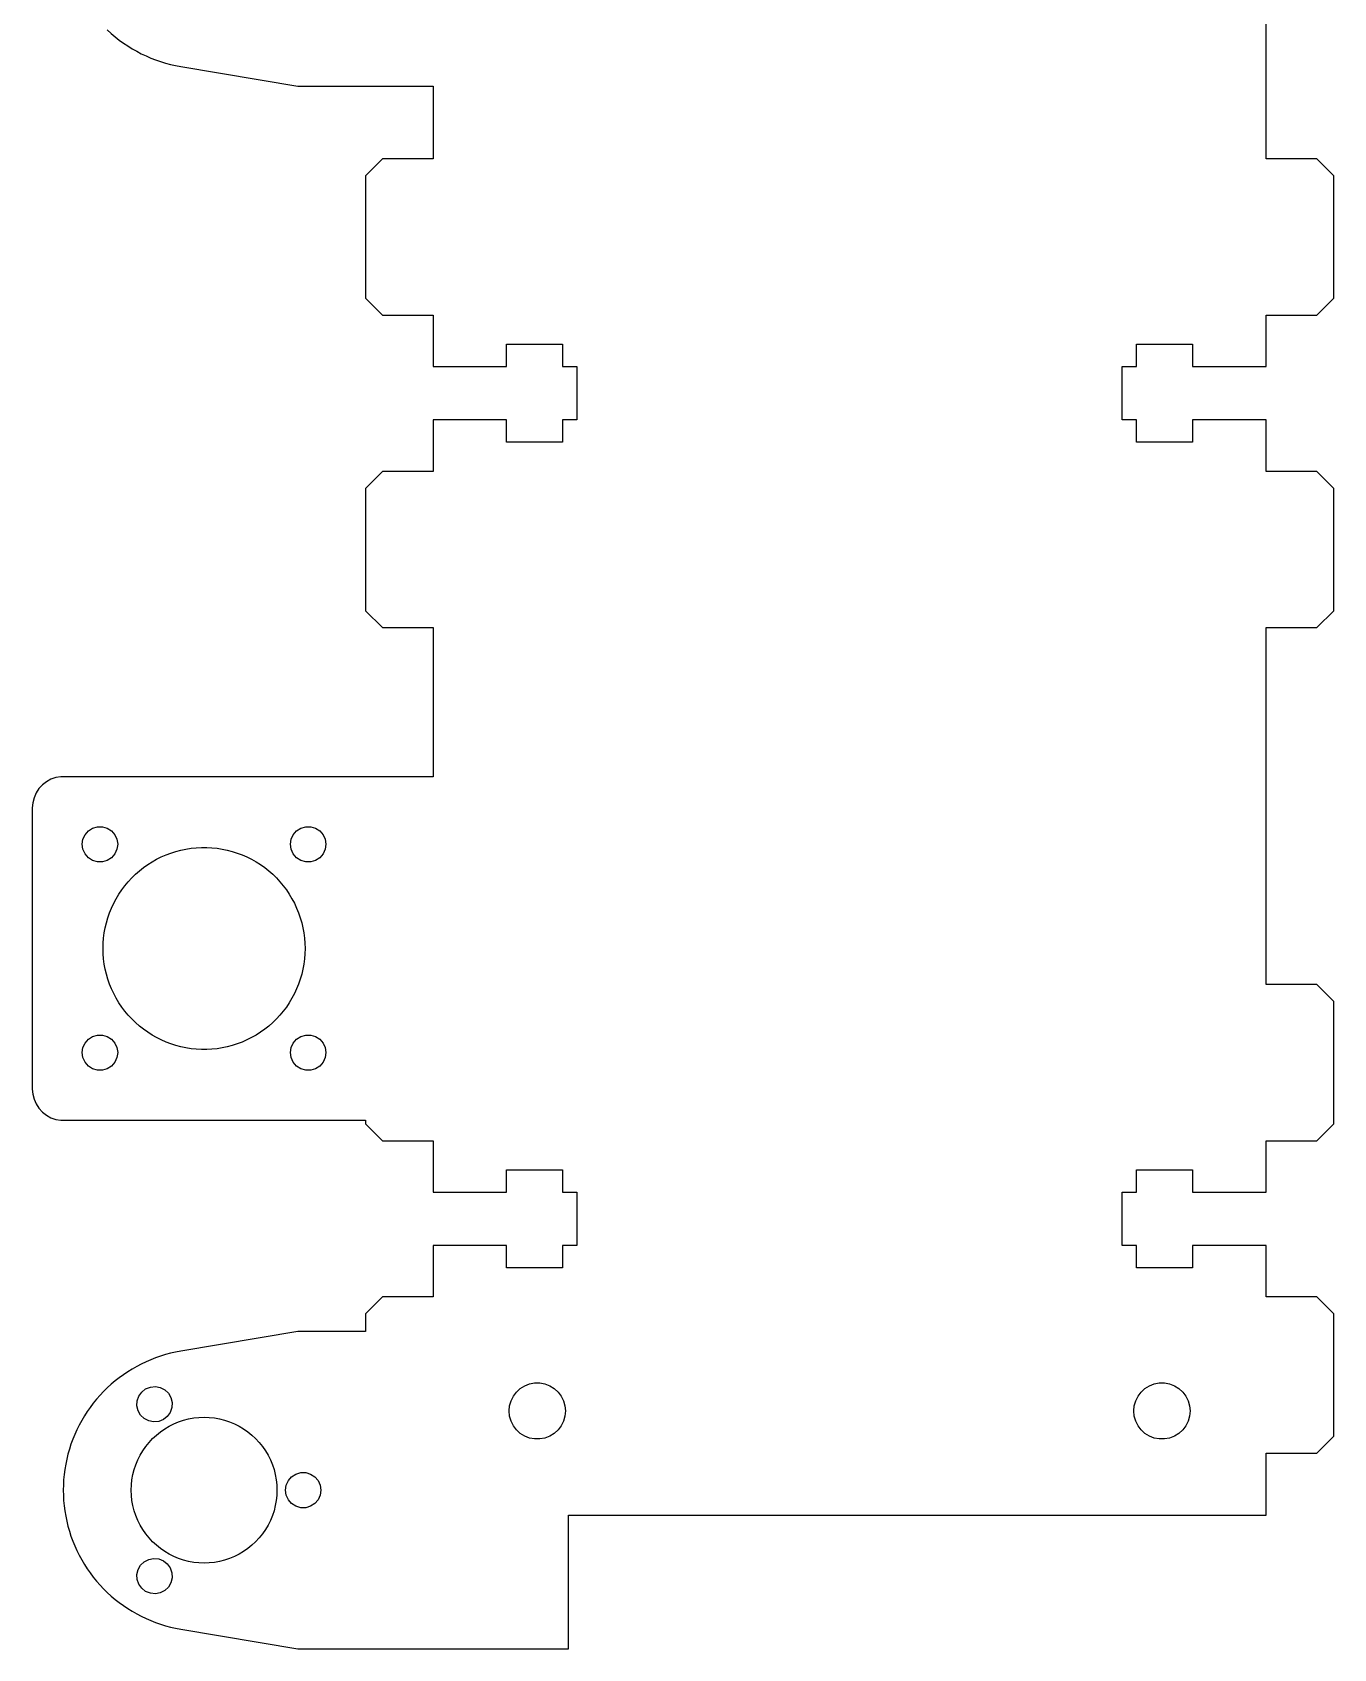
# Model space of a CAD drawing. Header units: metres. Extents: x -78 to 46, y -165 to 165.
# Drawn here: x -78.5 to 46.5, y -165.2 to -10.1 of the extents above; entities that cross this region are included whole.
import ezdxf

# ---------------------------------------------------------------- set-up
doc = ezdxf.new("R2010")
doc.units = ezdxf.units.M

msp = doc.modelspace()

# ---------------------------------------------------------------- linework, layer by layer
for p, q in [((40, -22.204), (40, 22.204)), ((-71.2949, -9.82501), (-70.9255, -10.1618)), ((-70.9255, -10.1618), (-70.5439, -10.4846)), ((-70.5439, -10.4846), (-70.1506, -10.7932)), ((-70.1506, -10.7932), (-69.7462, -11.087)), ((-69.7462, -11.087), (-69.3313, -11.3656)), ((-69.3313, -11.3656), (-68.9063, -11.6288)), ((-68.9063, -11.6288), (-68.4719, -11.876)), ((-68.4719, -11.876), (-68.0286, -12.1071)), ((-68.0286, -12.1071), (-67.5771, -12.3216)), ((-67.5771, -12.3216), (-67.118, -12.5192)), ((-67.118, -12.5192), (-66.6519, -12.6998)), ((-66.6519, -12.6998), (-66.1795, -12.863)), ((-66.1795, -12.863), (-65.7013, -13.0087)), ((-65.7013, -13.0087), (-65.2181, -13.1366)), ((-65.2181, -13.1366), (-64.7305, -13.2465)), ((-64.7305, -13.2465), (-64.2391, -13.3384)), ((-64.2391, -13.3384), (-53, -15.2156)), ((-53, -15.2156), (-40, -15.2156)), ((-40, -15.2156), (-40, -22.204)), ((-44.875, -22.204), (-46.5, -23.829)), ((-40, -22.204), (-44.875, -22.204)), ((44.875, -22.204), (40, -22.204)), ((46.5, -23.829), (44.875, -22.204)), ((-46.5, -23.829), (-46.5, -35.579)), ((46.5, -35.579), (46.5, -23.829)), ((-46.5, -35.579), (-44.875, -37.204)), ((44.875, -37.204), (46.5, -35.579)), ((-44.875, -37.204), (-40, -37.204)), ((-40, -37.204), (-40, -42.141)), ((40, -42.141), (40, -37.204)), ((40, -37.204), (44.875, -37.204)), ((-32.9375, -42.141), (-32.9375, -40.004)), ((-32.9375, -40.004), (-27.5625, -40.004)), ((-27.5625, -40.004), (-27.5625, -42.141)), ((27.5625, -42.141), (27.5625, -40.004)), ((27.5625, -40.004), (32.9375, -40.004)), ((32.9375, -40.004), (32.9375, -42.141)), ((-40, -42.141), (-32.9375, -42.141)), ((-27.5625, -42.141), (-26.1875, -42.141)), ((-26.1875, -42.141), (-26.1875, -47.267)), ((26.1875, -47.267), (26.1875, -42.141)), ((26.1875, -42.141), (27.5625, -42.141)), ((32.9375, -42.141), (40, -42.141)), ((-32.9375, -47.267), (-40, -47.267)), ((-40, -47.267), (-40, -52.204)), ((-32.9375, -49.404), (-32.9375, -47.267)), ((-26.1875, -47.267), (-27.5625, -47.267)), ((-27.5625, -47.267), (-27.5625, -49.404)), ((27.5625, -47.267), (26.1875, -47.267)), ((27.5625, -49.404), (27.5625, -47.267)), ((40, -47.267), (32.9375, -47.267)), ((32.9375, -47.267), (32.9375, -49.404)), ((40, -52.204), (40, -47.267)), ((-27.5625, -49.404), (-32.9375, -49.404)), ((32.9375, -49.404), (27.5625, -49.404)), ((-44.875, -52.204), (-46.5, -53.829)), ((-40, -52.204), (-44.875, -52.204)), ((44.875, -52.204), (40, -52.204)), ((46.5, -53.829), (44.875, -52.204)), ((-46.5, -53.829), (-46.5, -65.579)), ((46.5, -65.579), (46.5, -53.829)), ((-46.5, -65.579), (-44.875, -67.204)), ((44.875, -67.204), (46.5, -65.579)), ((-44.875, -67.204), (-40, -67.204)), ((-40, -67.204), (-40, -81.5102)), ((40, -101.452), (40, -67.204)), ((40, -67.204), (44.875, -67.204)), ((-77.1408, -81.9885), (-77.5318, -82.2928)), ((-76.7051, -81.7527), (-77.1408, -81.9885)), ((-76.2365, -81.5918), (-76.7051, -81.7527)), ((-75.7477, -81.5102), (-76.2365, -81.5918)), ((-40, -81.5102), (-75.7477, -81.5102)), ((-78.3374, -83.5259), (-78.4591, -84.0062)), ((-78.1384, -83.0722), (-78.3374, -83.5259)), ((-77.8674, -82.6574), (-78.1384, -83.0722)), ((-77.5318, -82.2928), (-77.8674, -82.6574)), ((-78.4591, -84.0062), (-78.5, -84.5)), ((-78.5, -84.5), (-78.5, -111.5)), ((-73.4301, -87.0809), (-73.1133, -86.7152)), ((-73.1133, -86.7152), (-72.7062, -86.4536)), ((-72.7062, -86.4536), (-72.2419, -86.3173)), ((-72.2419, -86.3173), (-71.7581, -86.3173)), ((-71.7581, -86.3173), (-71.2938, -86.4536)), ((-71.2938, -86.4536), (-70.8867, -86.7152)), ((-70.8867, -86.7152), (-70.5699, -87.0809)), ((-53.4301, -87.0809), (-53.1133, -86.7152)), ((-53.1133, -86.7152), (-52.7062, -86.4536)), ((-52.7062, -86.4536), (-52.2419, -86.3173)), ((-52.2419, -86.3173), (-51.7581, -86.3173)), ((-51.7581, -86.3173), (-51.2938, -86.4536)), ((-51.2938, -86.4536), (-50.8867, -86.7152)), ((-50.8867, -86.7152), (-50.5699, -87.0809)), ((-73.7, -88), (-73.6311, -87.5211)), ((-73.6311, -88.4789), (-73.7, -88)), ((-73.6311, -87.5211), (-73.4301, -87.0809)), ((-70.5699, -87.0809), (-70.3689, -87.5211)), ((-70.3689, -87.5211), (-70.3, -88)), ((-70.3, -88), (-70.3689, -88.4789)), ((-63.739, -88.4572), (-63.2455, -88.3803)), ((-63.2455, -88.3803), (-62.7486, -88.3289)), ((-62.7486, -88.3289), (-62.2498, -88.3032)), ((-62.2498, -88.3032), (-61.7502, -88.3032)), ((-61.7502, -88.3032), (-61.2514, -88.3289)), ((-61.2514, -88.3289), (-60.7545, -88.3803)), ((-60.7545, -88.3803), (-60.261, -88.4572)), ((-53.7, -88), (-53.6311, -87.5211)), ((-53.6311, -88.4789), (-53.7, -88)), ((-53.6311, -87.5211), (-53.4301, -87.0809)), ((-50.5699, -87.0809), (-50.3689, -87.5211)), ((-50.3689, -87.5211), (-50.3, -88)), ((-50.3, -88), (-50.3689, -88.4789)), ((-73.4301, -88.9191), (-73.6311, -88.4789)), ((-73.1133, -89.2848), (-73.4301, -88.9191)), ((-72.7062, -89.5464), (-73.1133, -89.2848)), ((-72.2419, -89.6827), (-72.7062, -89.5464)), ((-71.7581, -89.6827), (-72.2419, -89.6827)), ((-71.2938, -89.5464), (-71.7581, -89.6827)), ((-70.8867, -89.2848), (-71.2938, -89.5464)), ((-70.5699, -88.9191), (-70.8867, -89.2848)), ((-70.3689, -88.4789), (-70.5699, -88.9191)), ((-67.8221, -90.2416), (-67.415, -89.9521)), ((-67.415, -89.9521), (-66.9935, -89.6841)), ((-66.9935, -89.6841), (-66.5588, -89.438)), ((-66.5588, -89.438), (-66.112, -89.2147)), ((-66.112, -89.2147), (-65.6543, -89.0146)), ((-65.6543, -89.0146), (-65.1869, -88.8385)), ((-65.1869, -88.8385), (-64.711, -88.6865)), ((-64.711, -88.6865), (-64.228, -88.5593)), ((-64.228, -88.5593), (-63.739, -88.4572)), ((-60.261, -88.4572), (-59.772, -88.5593)), ((-59.772, -88.5593), (-59.289, -88.6865)), ((-59.289, -88.6865), (-58.8131, -88.8385)), ((-58.8131, -88.8385), (-58.3457, -89.0146)), ((-58.3457, -89.0146), (-57.888, -89.2147)), ((-57.888, -89.2147), (-57.4412, -89.438)), ((-57.4412, -89.438), (-57.0065, -89.6841)), ((-57.0065, -89.6841), (-56.585, -89.9521)), ((-56.585, -89.9521), (-56.1779, -90.2416)), ((-53.4301, -88.9191), (-53.6311, -88.4789)), ((-53.1133, -89.2848), (-53.4301, -88.9191)), ((-52.7062, -89.5464), (-53.1133, -89.2848)), ((-52.2419, -89.6827), (-52.7062, -89.5464)), ((-51.7581, -89.6827), (-52.2419, -89.6827)), ((-51.2938, -89.5464), (-51.7581, -89.6827)), ((-50.8867, -89.2848), (-51.2938, -89.5464)), ((-50.5699, -88.9191), (-50.8867, -89.2848)), ((-50.3689, -88.4789), (-50.5699, -88.9191)), ((-69.286, -91.5965), (-68.9467, -91.2299)), ((-68.9467, -91.2299), (-68.5889, -90.8813)), ((-68.5889, -90.8813), (-68.2137, -90.5516)), ((-68.2137, -90.5516), (-67.8221, -90.2416)), ((-56.1779, -90.2416), (-55.7862, -90.5516)), ((-55.7862, -90.5516), (-55.411, -90.8813)), ((-55.411, -90.8813), (-55.0533, -91.2299)), ((-55.0533, -91.2299), (-54.714, -91.5965)), ((-70.4418, -93.2223), (-70.1846, -92.794)), ((-70.1846, -92.794), (-69.9058, -92.3796)), ((-69.9058, -92.3796), (-69.606, -91.9801)), ((-69.606, -91.9801), (-69.286, -91.5965)), ((-54.714, -91.5965), (-54.394, -91.9801)), ((-54.394, -91.9801), (-54.0942, -92.3796)), ((-54.0942, -92.3796), (-53.8154, -92.794)), ((-53.8154, -92.794), (-53.5582, -93.2223)), ((-71.2406, -95.0501), (-71.0764, -94.5783)), ((-71.0764, -94.5783), (-70.8883, -94.1156)), ((-70.8883, -94.1156), (-70.6765, -93.6632)), ((-70.6765, -93.6632), (-70.4418, -93.2223)), ((-53.5582, -93.2223), (-53.3235, -93.6632)), ((-53.3235, -93.6632), (-53.1117, -94.1156)), ((-53.1117, -94.1156), (-52.9235, -94.5783)), ((-52.9235, -94.5783), (-52.7594, -95.0501)), ((-71.5844, -96.5073), (-71.4949, -96.0158)), ((-71.4949, -96.0158), (-71.3802, -95.5297)), ((-71.3802, -95.5297), (-71.2406, -95.0501)), ((-52.7594, -95.0501), (-52.6198, -95.5297)), ((-52.6198, -95.5297), (-52.5051, -96.0158)), ((-52.5051, -96.0158), (-52.4155, -96.5073)), ((-71.7, -98), (-71.6871, -97.5007)), ((-71.6871, -97.5007), (-71.6486, -97.0026)), ((-71.6486, -97.0026), (-71.5844, -96.5073)), ((-52.4155, -96.5073), (-52.3514, -97.0026)), ((-52.3514, -97.0026), (-52.3129, -97.5007)), ((-52.3129, -97.5007), (-52.3, -98)), ((-71.6871, -98.4993), (-71.7, -98)), ((-71.6486, -98.9974), (-71.6871, -98.4993)), ((-71.5844, -99.4927), (-71.6486, -98.9974)), ((-52.3514, -98.9974), (-52.4155, -99.4927)), ((-52.3129, -98.4993), (-52.3514, -98.9974)), ((-52.3, -98), (-52.3129, -98.4993)), ((-71.4949, -99.9841), (-71.5844, -99.4927)), ((-71.3802, -100.47), (-71.4949, -99.9841)), ((-71.2406, -100.95), (-71.3802, -100.47)), ((-52.6198, -100.47), (-52.7594, -100.95)), ((-52.5051, -99.9841), (-52.6198, -100.47)), ((-52.4155, -99.4927), (-52.5051, -99.9841)), ((-71.0764, -101.422), (-71.2406, -100.95)), ((-70.8883, -101.884), (-71.0764, -101.422)), ((-70.6765, -102.337), (-70.8883, -101.884)), ((-70.4418, -102.778), (-70.6765, -102.337)), ((-53.3235, -102.337), (-53.5582, -102.778)), ((-53.1117, -101.884), (-53.3235, -102.337)), ((-52.9235, -101.422), (-53.1117, -101.884)), ((-52.7594, -100.95), (-52.9235, -101.422)), ((44.875, -101.452), (40, -101.452)), ((46.5, -103.077), (44.875, -101.452)), ((-70.1846, -103.206), (-70.4418, -102.778)), ((-69.9058, -103.62), (-70.1846, -103.206)), ((-69.606, -104.02), (-69.9058, -103.62)), ((-54.0942, -103.62), (-54.394, -104.02)), ((-53.8154, -103.206), (-54.0942, -103.62)), ((-53.5582, -102.778), (-53.8154, -103.206)), ((46.5, -114.827), (46.5, -103.077)), ((-69.286, -104.403), (-69.606, -104.02)), ((-68.9467, -104.77), (-69.286, -104.403)), ((-68.5889, -105.119), (-68.9467, -104.77)), ((-68.2137, -105.448), (-68.5889, -105.119)), ((-67.8221, -105.758), (-68.2137, -105.448)), ((-55.7862, -105.448), (-56.1779, -105.758)), ((-55.411, -105.119), (-55.7862, -105.448)), ((-55.0533, -104.77), (-55.411, -105.119)), ((-54.714, -104.403), (-55.0533, -104.77)), ((-54.394, -104.02), (-54.714, -104.403)), ((-73.4301, -107.081), (-73.1133, -106.715)), ((-73.1133, -106.715), (-72.7062, -106.454)), ((-72.7062, -106.454), (-72.2419, -106.317)), ((-72.2419, -106.317), (-71.7581, -106.317)), ((-71.7581, -106.317), (-71.2938, -106.454)), ((-71.2938, -106.454), (-70.8867, -106.715)), ((-70.8867, -106.715), (-70.5699, -107.081)), ((-67.415, -106.048), (-67.8221, -105.758)), ((-66.9935, -106.316), (-67.415, -106.048)), ((-66.5588, -106.562), (-66.9935, -106.316)), ((-66.112, -106.785), (-66.5588, -106.562)), ((-65.6543, -106.985), (-66.112, -106.785)), ((-65.1869, -107.162), (-65.6543, -106.985)), ((-58.3457, -106.985), (-58.8131, -107.162)), ((-57.888, -106.785), (-58.3457, -106.985)), ((-57.4412, -106.562), (-57.888, -106.785)), ((-57.0065, -106.316), (-57.4412, -106.562)), ((-56.585, -106.048), (-57.0065, -106.316)), ((-56.1779, -105.758), (-56.585, -106.048)), ((-53.4301, -107.081), (-53.1133, -106.715)), ((-53.1133, -106.715), (-52.7062, -106.454)), ((-52.7062, -106.454), (-52.2419, -106.317)), ((-52.2419, -106.317), (-51.7581, -106.317)), ((-51.7581, -106.317), (-51.2938, -106.454)), ((-51.2938, -106.454), (-50.8867, -106.715)), ((-50.8867, -106.715), (-50.5699, -107.081)), ((-73.7, -108), (-73.6311, -107.521)), ((-73.6311, -108.479), (-73.7, -108)), ((-73.6311, -107.521), (-73.4301, -107.081)), ((-73.4301, -108.919), (-73.6311, -108.479)), ((-70.5699, -107.081), (-70.3689, -107.521)), ((-70.3689, -108.479), (-70.5699, -108.919)), ((-70.3689, -107.521), (-70.3, -108)), ((-70.3, -108), (-70.3689, -108.479)), ((-64.711, -107.313), (-65.1869, -107.162)), ((-64.228, -107.441), (-64.711, -107.313)), ((-63.739, -107.543), (-64.228, -107.441)), ((-63.2455, -107.62), (-63.739, -107.543)), ((-62.7486, -107.671), (-63.2455, -107.62)), ((-62.2498, -107.697), (-62.7486, -107.671)), ((-61.7502, -107.697), (-62.2498, -107.697)), ((-61.2514, -107.671), (-61.7502, -107.697)), ((-60.7545, -107.62), (-61.2514, -107.671)), ((-60.261, -107.543), (-60.7545, -107.62)), ((-59.772, -107.441), (-60.261, -107.543)), ((-59.289, -107.313), (-59.772, -107.441)), ((-58.8131, -107.162), (-59.289, -107.313)), ((-53.7, -108), (-53.6311, -107.521)), ((-53.6311, -108.479), (-53.7, -108)), ((-53.6311, -107.521), (-53.4301, -107.081)), ((-53.4301, -108.919), (-53.6311, -108.479)), ((-50.5699, -107.081), (-50.3689, -107.521)), ((-50.3689, -108.479), (-50.5699, -108.919)), ((-50.3689, -107.521), (-50.3, -108)), ((-50.3, -108), (-50.3689, -108.479)), ((-73.1133, -109.285), (-73.4301, -108.919)), ((-72.7062, -109.546), (-73.1133, -109.285)), ((-72.2419, -109.683), (-72.7062, -109.546)), ((-71.7581, -109.683), (-72.2419, -109.683)), ((-71.2938, -109.546), (-71.7581, -109.683)), ((-70.8867, -109.285), (-71.2938, -109.546)), ((-70.5699, -108.919), (-70.8867, -109.285)), ((-53.1133, -109.285), (-53.4301, -108.919)), ((-52.7062, -109.546), (-53.1133, -109.285)), ((-52.2419, -109.683), (-52.7062, -109.546)), ((-51.7581, -109.683), (-52.2419, -109.683)), ((-51.2938, -109.546), (-51.7581, -109.683)), ((-50.8867, -109.285), (-51.2938, -109.546)), ((-50.5699, -108.919), (-50.8867, -109.285)), ((-78.5, -111.5), (-78.4591, -111.994)), ((-78.4591, -111.994), (-78.3374, -112.474)), ((-78.3374, -112.474), (-78.1384, -112.928)), ((-78.1384, -112.928), (-77.8674, -113.343)), ((-77.8674, -113.343), (-77.5318, -113.707)), ((-77.5318, -113.707), (-77.1408, -114.011)), ((-77.1408, -114.011), (-76.7051, -114.247)), ((-76.7051, -114.247), (-76.2365, -114.408)), ((-76.2365, -114.408), (-75.7477, -114.49)), ((-75.7477, -114.49), (-46.5, -114.49)), ((-46.5, -114.49), (-46.5, -114.827)), ((-46.5, -114.827), (-44.875, -116.452)), ((44.875, -116.452), (46.5, -114.827)), ((-44.875, -116.452), (-40, -116.452)), ((-40, -116.452), (-40, -121.389)), ((40, -121.389), (40, -116.452)), ((40, -116.452), (44.875, -116.452)), ((-32.9375, -121.389), (-32.9375, -119.252)), ((-32.9375, -119.252), (-27.5625, -119.252)), ((-27.5625, -119.252), (-27.5625, -121.389)), ((27.5625, -121.389), (27.5625, -119.252)), ((27.5625, -119.252), (32.9375, -119.252)), ((32.9375, -119.252), (32.9375, -121.389)), ((-40, -121.389), (-32.9375, -121.389)), ((-27.5625, -121.389), (-26.1875, -121.389)), ((-26.1875, -121.389), (-26.1875, -126.515)), ((26.1875, -126.515), (26.1875, -121.389)), ((26.1875, -121.389), (27.5625, -121.389)), ((32.9375, -121.389), (40, -121.389)), ((-32.9375, -126.515), (-40, -126.515)), ((-40, -126.515), (-40, -131.452)), ((-32.9375, -128.652), (-32.9375, -126.515)), ((-26.1875, -126.515), (-27.5625, -126.515)), ((-27.5625, -126.515), (-27.5625, -128.652)), ((27.5625, -126.515), (26.1875, -126.515)), ((27.5625, -128.652), (27.5625, -126.515)), ((40, -126.515), (32.9375, -126.515)), ((32.9375, -126.515), (32.9375, -128.652)), ((40, -131.452), (40, -126.515)), ((-27.5625, -128.652), (-32.9375, -128.652)), ((32.9375, -128.652), (27.5625, -128.652)), ((-44.875, -131.452), (-46.5, -133.077)), ((-40, -131.452), (-44.875, -131.452)), ((44.875, -131.452), (40, -131.452)), ((46.5, -133.077), (44.875, -131.452)), ((-46.5, -133.077), (-46.5, -134.784)), ((46.5, -144.827), (46.5, -133.077)), ((-53, -134.784), (-64.2391, -136.662)), ((-46.5, -134.784), (-53, -134.784)), ((-68.0286, -137.893), (-68.4719, -138.124)), ((-67.5771, -137.678), (-68.0286, -137.893)), ((-67.118, -137.481), (-67.5771, -137.678)), ((-66.6519, -137.3), (-67.118, -137.481)), ((-66.1795, -137.137), (-66.6519, -137.3)), ((-65.7013, -136.991), (-66.1795, -137.137)), ((-65.2181, -136.863), (-65.7013, -136.991)), ((-64.7305, -136.753), (-65.2181, -136.863)), ((-64.2391, -136.662), (-64.7305, -136.753)), ((-70.5439, -139.515), (-70.9255, -139.838)), ((-70.1506, -139.207), (-70.5439, -139.515)), ((-69.7462, -138.913), (-70.1506, -139.207)), ((-69.3313, -138.634), (-69.7462, -138.913)), ((-68.9063, -138.371), (-69.3313, -138.634)), ((-68.4719, -138.124), (-68.9063, -138.371)), ((-71.9951, -140.888), (-72.325, -141.264)), ((-71.6516, -140.525), (-71.9951, -140.888)), ((-71.2949, -140.175), (-71.6516, -140.525)), ((-70.9255, -139.838), (-71.2949, -140.175)), ((-68.4318, -141.429), (-68.2735, -140.972)), ((-68.2735, -140.972), (-67.9928, -140.578)), ((-67.9928, -140.578), (-67.6125, -140.279)), ((-67.6125, -140.279), (-67.1633, -140.099)), ((-67.1633, -140.099), (-66.6816, -140.053)), ((-66.6816, -140.053), (-66.2065, -140.145)), ((-66.2065, -140.145), (-65.7764, -140.366)), ((-65.7764, -140.366), (-65.4262, -140.7)), ((-65.4262, -140.7), (-65.1843, -141.119)), ((-65.1843, -141.119), (-65.0702, -141.59)), ((-32.5177, -141.425), (-32.2956, -140.979)), ((-32.2956, -140.979), (-31.9953, -140.581)), ((-31.9953, -140.581), (-31.6271, -140.245)), ((-31.6271, -140.245), (-31.2035, -139.983)), ((-31.2035, -139.983), (-30.7389, -139.803)), ((-30.7389, -139.803), (-30.2491, -139.712)), ((-30.2491, -139.712), (-29.7509, -139.712)), ((-29.7509, -139.712), (-29.2611, -139.803)), ((-29.2611, -139.803), (-28.7965, -139.983)), ((-28.7965, -139.983), (-28.3729, -140.245)), ((-28.3729, -140.245), (-28.0047, -140.581)), ((-28.0047, -140.581), (-27.7044, -140.979)), ((-27.7044, -140.979), (-27.4823, -141.425)), ((27.4823, -141.425), (27.7044, -140.979)), ((27.7044, -140.979), (28.0047, -140.581)), ((28.0047, -140.581), (28.3729, -140.245)), ((28.3729, -140.245), (28.7965, -139.983)), ((28.7965, -139.983), (29.2611, -139.803)), ((29.2611, -139.803), (29.7509, -139.712)), ((29.7509, -139.712), (30.2491, -139.712)), ((30.2491, -139.712), (30.7389, -139.803)), ((30.7389, -139.803), (31.2035, -139.983)), ((31.2035, -139.983), (31.6271, -140.245)), ((31.6271, -140.245), (31.9953, -140.581)), ((31.9953, -140.581), (32.2956, -140.979)), ((32.2956, -140.979), (32.5177, -141.425)), ((-73.2282, -142.46), (-73.4992, -142.88)), ((-72.942, -142.05), (-73.2282, -142.46)), ((-72.6407, -141.651), (-72.942, -142.05)), ((-72.325, -141.264), (-72.6407, -141.651)), ((-68.4548, -141.913), (-68.4318, -141.429)), ((-68.3407, -142.383), (-68.4548, -141.913)), ((-68.0988, -142.802), (-68.3407, -142.383)), ((-65.2515, -142.53), (-65.5322, -142.924)), ((-65.0932, -142.073), (-65.2515, -142.53)), ((-65.0702, -141.59), (-65.0932, -142.073)), ((-32.7, -142.4), (-32.654, -141.904)), ((-32.654, -142.896), (-32.7, -142.4)), ((-32.654, -141.904), (-32.5177, -141.425)), ((-27.4823, -141.425), (-27.346, -141.904)), ((-27.346, -141.904), (-27.3, -142.4)), ((-27.3, -142.4), (-27.346, -142.896)), ((27.3, -142.4), (27.346, -141.904)), ((27.346, -142.896), (27.3, -142.4)), ((27.346, -141.904), (27.4823, -141.425)), ((32.5177, -141.425), (32.654, -141.904)), ((32.654, -141.904), (32.7, -142.4)), ((32.7, -142.4), (32.654, -142.896)), ((-74.2164, -144.196), (-74.4225, -144.652)), ((-73.9936, -143.749), (-74.2164, -144.196)), ((-73.7544, -143.31), (-73.9936, -143.749)), ((-73.4992, -142.88), (-73.7544, -143.31)), ((-67.7486, -143.136), (-68.0988, -142.802)), ((-67.3185, -143.358), (-67.7486, -143.136)), ((-66.8434, -143.449), (-67.3185, -143.358)), ((-66.3617, -143.403), (-66.8434, -143.449)), ((-65.9125, -143.223), (-66.3617, -143.403)), ((-66.1949, -144.396), (-65.7845, -144.111)), ((-65.5322, -142.924), (-65.9125, -143.223)), ((-65.7845, -144.111), (-65.3547, -143.856)), ((-65.3547, -143.856), (-64.9079, -143.633)), ((-64.9079, -143.633), (-64.4462, -143.441)), ((-64.4462, -143.441), (-63.9721, -143.284)), ((-63.9721, -143.284), (-63.4879, -143.16)), ((-63.4879, -143.16), (-62.9962, -143.071)), ((-62.9962, -143.071), (-62.4994, -143.018)), ((-62.4994, -143.018), (-62, -143)), ((-62, -143), (-61.5006, -143.018)), ((-61.5006, -143.018), (-61.0038, -143.071)), ((-61.0038, -143.071), (-60.512, -143.16)), ((-60.512, -143.16), (-60.0279, -143.284)), ((-60.0279, -143.284), (-59.5537, -143.441)), ((-59.5537, -143.441), (-59.0921, -143.633)), ((-59.0921, -143.633), (-58.6452, -143.856)), ((-58.6452, -143.856), (-58.2155, -144.111)), ((-58.2155, -144.111), (-57.8051, -144.396)), ((-32.5177, -143.375), (-32.654, -142.896)), ((-32.2956, -143.821), (-32.5177, -143.375)), ((-31.9953, -144.219), (-32.2956, -143.821)), ((-31.6271, -144.555), (-31.9953, -144.219)), ((-28.0047, -144.219), (-28.3729, -144.555)), ((-27.7044, -143.821), (-28.0047, -144.219)), ((-27.4823, -143.375), (-27.7044, -143.821)), ((-27.346, -142.896), (-27.4823, -143.375)), ((27.4823, -143.375), (27.346, -142.896)), ((27.7044, -143.821), (27.4823, -143.375)), ((28.0047, -144.219), (27.7044, -143.821)), ((28.3729, -144.555), (28.0047, -144.219)), ((31.9953, -144.219), (31.6271, -144.555)), ((32.2956, -143.821), (31.9953, -144.219)), ((32.5177, -143.375), (32.2956, -143.821)), ((32.654, -142.896), (32.5177, -143.375)), ((-74.7836, -145.584), (-74.9381, -146.059)), ((-74.6117, -145.114), (-74.7836, -145.584)), ((-74.4225, -144.652), (-74.6117, -145.114)), ((-67.8888, -146.216), (-67.6038, -145.805)), ((-67.6038, -145.805), (-67.2902, -145.416)), ((-67.2902, -145.416), (-66.9497, -145.05)), ((-66.9497, -145.05), (-66.584, -144.71)), ((-66.584, -144.71), (-66.1949, -144.396)), ((-57.8051, -144.396), (-57.416, -144.71)), ((-57.416, -144.71), (-57.0502, -145.05)), ((-57.0502, -145.05), (-56.7097, -145.416)), ((-56.7097, -145.416), (-56.3962, -145.805)), ((-56.3962, -145.805), (-56.1112, -146.216)), ((-31.2035, -144.817), (-31.6271, -144.555)), ((-30.7389, -144.997), (-31.2035, -144.817)), ((-30.2491, -145.088), (-30.7389, -144.997)), ((-29.7509, -145.088), (-30.2491, -145.088)), ((-29.2611, -144.997), (-29.7509, -145.088)), ((-28.7965, -144.817), (-29.2611, -144.997)), ((-28.3729, -144.555), (-28.7965, -144.817)), ((28.7965, -144.817), (28.3729, -144.555)), ((29.2611, -144.997), (28.7965, -144.817)), ((29.7509, -145.088), (29.2611, -144.997)), ((30.2491, -145.088), (29.7509, -145.088)), ((30.7389, -144.997), (30.2491, -145.088)), ((31.2035, -144.817), (30.7389, -144.997)), ((31.6271, -144.555), (31.2035, -144.817)), ((44.875, -146.452), (46.5, -144.827)), ((-75.1938, -147.025), (-75.2947, -147.515)), ((-75.0749, -146.54), (-75.1938, -147.025)), ((-74.9381, -146.059), (-75.0749, -146.54)), ((-68.5586, -147.554), (-68.3674, -147.092)), ((-68.3674, -147.092), (-68.1438, -146.645)), ((-68.1438, -146.645), (-67.8888, -146.216)), ((-56.1112, -146.216), (-55.8562, -146.645)), ((-55.8562, -146.645), (-55.6326, -147.092)), ((-55.6326, -147.092), (-55.4413, -147.554)), ((40, -152.4), (40, -146.452)), ((40, -146.452), (44.875, -146.452)), ((-75.4419, -148.503), (-75.4881, -149.001)), ((-75.3775, -148.008), (-75.4419, -148.503)), ((-75.2947, -147.515), (-75.3775, -148.008)), ((-68.9287, -149.004), (-68.84, -148.512)), ((-68.84, -148.512), (-68.7164, -148.028)), ((-68.7164, -148.028), (-68.5586, -147.554)), ((-55.4413, -147.554), (-55.2835, -148.028)), ((-55.2835, -148.028), (-55.16, -148.512)), ((-55.16, -148.512), (-55.0712, -149.004)), ((-53.9051, -149.081), (-53.5883, -148.715)), ((-53.5883, -148.715), (-53.1812, -148.454)), ((-53.1812, -148.454), (-52.7169, -148.317)), ((-52.7169, -148.317), (-52.2331, -148.317)), ((-52.2331, -148.317), (-51.7688, -148.454)), ((-51.7688, -148.454), (-51.3617, -148.715)), ((-51.3617, -148.715), (-51.0449, -149.081)), ((-75.5158, -149.5), (-75.525, -150)), ((-75.525, -150), (-75.5158, -150.5)), ((-75.4881, -149.001), (-75.5158, -149.5)), ((-75.5158, -150.5), (-75.4881, -150.999)), ((-69, -150), (-68.9822, -149.501)), ((-68.9822, -150.499), (-69, -150)), ((-68.9822, -149.501), (-68.9287, -149.004)), ((-68.9287, -150.996), (-68.9822, -150.499)), ((-55.0712, -149.004), (-55.0178, -149.501)), ((-55.0178, -150.499), (-55.0712, -150.996)), ((-55.0178, -149.501), (-55, -150)), ((-55, -150), (-55.0178, -150.499)), ((-54.175, -150), (-54.1061, -149.521)), ((-54.1061, -150.479), (-54.175, -150)), ((-54.1061, -149.521), (-53.9051, -149.081)), ((-53.9051, -150.919), (-54.1061, -150.479)), ((-51.0449, -149.081), (-50.8439, -149.521)), ((-50.8439, -150.479), (-51.0449, -150.919)), ((-50.8439, -149.521), (-50.775, -150)), ((-50.775, -150), (-50.8439, -150.479)), ((-75.4881, -150.999), (-75.4419, -151.497)), ((-75.4419, -151.497), (-75.3775, -151.992)), ((-75.3775, -151.992), (-75.2947, -152.485)), ((-68.84, -151.488), (-68.9287, -150.996)), ((-68.7164, -151.972), (-68.84, -151.488)), ((-68.5586, -152.446), (-68.7164, -151.972)), ((-55.2835, -151.972), (-55.4413, -152.446)), ((-55.16, -151.488), (-55.2835, -151.972)), ((-55.0712, -150.996), (-55.16, -151.488)), ((-53.5883, -151.285), (-53.9051, -150.919)), ((-53.1812, -151.546), (-53.5883, -151.285)), ((-52.7169, -151.683), (-53.1812, -151.546)), ((-52.2331, -151.683), (-52.7169, -151.683)), ((-51.7688, -151.546), (-52.2331, -151.683)), ((-51.3617, -151.285), (-51.7688, -151.546)), ((-51.0449, -150.919), (-51.3617, -151.285)), ((-75.2947, -152.485), (-75.1938, -152.975)), ((-75.1938, -152.975), (-75.0749, -153.46)), ((-75.0749, -153.46), (-74.9381, -153.941)), ((-68.3674, -152.908), (-68.5586, -152.446)), ((-68.1438, -153.355), (-68.3674, -152.908)), ((-67.8888, -153.784), (-68.1438, -153.355)), ((-55.8562, -153.355), (-56.1112, -153.784)), ((-55.6326, -152.908), (-55.8562, -153.355)), ((-55.4413, -152.446), (-55.6326, -152.908)), ((-27, -152.4), (40, -152.4)), ((-27, -165.216), (-27, -152.4)), ((-74.9381, -153.941), (-74.7836, -154.416)), ((-74.7836, -154.416), (-74.6117, -154.886)), ((-74.6117, -154.886), (-74.4225, -155.348)), ((-67.6038, -154.195), (-67.8888, -153.784)), ((-67.2902, -154.584), (-67.6038, -154.195)), ((-66.9497, -154.95), (-67.2902, -154.584)), ((-66.584, -155.29), (-66.9497, -154.95)), ((-57.0502, -154.95), (-57.416, -155.29)), ((-56.7097, -154.584), (-57.0502, -154.95)), ((-56.3962, -154.195), (-56.7097, -154.584)), ((-56.1112, -153.784), (-56.3962, -154.195)), ((-74.4225, -155.348), (-74.2164, -155.804)), ((-74.2164, -155.804), (-73.9936, -156.251)), ((-73.9936, -156.251), (-73.7544, -156.69)), ((-73.7544, -156.69), (-73.4992, -157.12)), ((-67.7486, -156.864), (-67.3185, -156.642)), ((-67.3185, -156.642), (-66.8434, -156.551)), ((-66.8434, -156.551), (-66.3617, -156.597)), ((-66.1949, -155.604), (-66.584, -155.29)), ((-66.3617, -156.597), (-65.9125, -156.777)), ((-65.7845, -155.889), (-66.1949, -155.604)), ((-65.3547, -156.144), (-65.7845, -155.889)), ((-64.9079, -156.367), (-65.3547, -156.144)), ((-64.4462, -156.559), (-64.9079, -156.367)), ((-63.9721, -156.716), (-64.4462, -156.559)), ((-59.5537, -156.559), (-60.0279, -156.716)), ((-59.0921, -156.367), (-59.5537, -156.559)), ((-58.6452, -156.144), (-59.0921, -156.367)), ((-58.2155, -155.889), (-58.6452, -156.144)), ((-57.8051, -155.604), (-58.2155, -155.889)), ((-57.416, -155.29), (-57.8051, -155.604)), ((-73.4992, -157.12), (-73.2282, -157.54)), ((-73.2282, -157.54), (-72.942, -157.95)), ((-72.942, -157.95), (-72.6407, -158.349)), ((-68.4548, -158.087), (-68.3407, -157.617)), ((-68.4318, -158.571), (-68.4548, -158.087)), ((-68.3407, -157.617), (-68.0988, -157.198)), ((-68.0988, -157.198), (-67.7486, -156.864)), ((-65.9125, -156.777), (-65.5322, -157.076)), ((-65.5322, -157.076), (-65.2515, -157.47)), ((-65.2515, -157.47), (-65.0932, -157.927)), ((-65.0932, -157.927), (-65.0702, -158.41)), ((-63.4879, -156.84), (-63.9721, -156.716)), ((-62.9962, -156.929), (-63.4879, -156.84)), ((-62.4994, -156.982), (-62.9962, -156.929)), ((-62, -157), (-62.4994, -156.982)), ((-61.5006, -156.982), (-62, -157)), ((-61.0038, -156.929), (-61.5006, -156.982)), ((-60.512, -156.84), (-61.0038, -156.929)), ((-60.0279, -156.716), (-60.512, -156.84)), ((-72.6407, -158.349), (-72.325, -158.736)), ((-72.325, -158.736), (-71.9951, -159.112)), ((-71.9951, -159.112), (-71.6516, -159.475)), ((-71.6516, -159.475), (-71.2949, -159.825)), ((-68.2735, -159.028), (-68.4318, -158.571)), ((-67.9928, -159.422), (-68.2735, -159.028)), ((-67.6125, -159.721), (-67.9928, -159.422)), ((-67.1633, -159.901), (-67.6125, -159.721)), ((-65.7764, -159.634), (-66.2065, -159.855)), ((-65.4262, -159.3), (-65.7764, -159.634)), ((-65.1843, -158.881), (-65.4262, -159.3)), ((-65.0702, -158.41), (-65.1843, -158.881)), ((-71.2949, -159.825), (-70.9255, -160.162)), ((-70.9255, -160.162), (-70.5439, -160.485)), ((-70.5439, -160.485), (-70.1506, -160.793)), ((-70.1506, -160.793), (-69.7462, -161.087)), ((-69.7462, -161.087), (-69.3313, -161.366)), ((-69.3313, -161.366), (-68.9063, -161.629)), ((-66.6816, -159.947), (-67.1633, -159.901)), ((-66.2065, -159.855), (-66.6816, -159.947)), ((-68.9063, -161.629), (-68.4719, -161.876)), ((-68.4719, -161.876), (-68.0286, -162.107)), ((-68.0286, -162.107), (-67.5771, -162.322)), ((-67.5771, -162.322), (-67.118, -162.519)), ((-67.118, -162.519), (-66.6519, -162.7)), ((-66.6519, -162.7), (-66.1795, -162.863)), ((-66.1795, -162.863), (-65.7013, -163.009)), ((-65.7013, -163.009), (-65.2181, -163.137)), ((-65.2181, -163.137), (-64.7305, -163.247)), ((-64.7305, -163.247), (-64.2391, -163.338)), ((-64.2391, -163.338), (-53, -165.216)), ((-53, -165.216), (-27, -165.216))]:
    msp.add_line(p, q)

doc.saveas('drawing.dxf')
